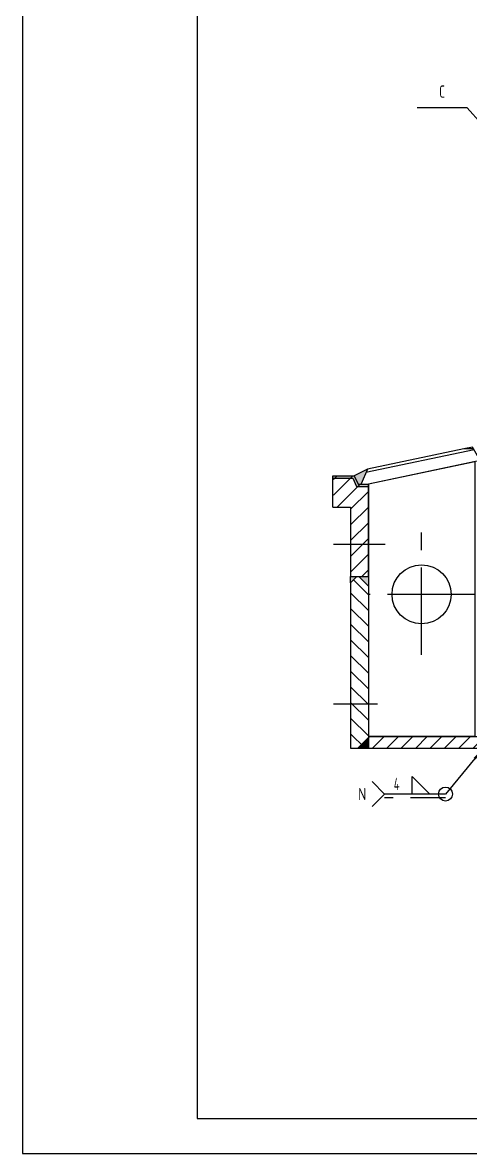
# Model space of a CAD drawing. Header units: millimetres. Extents: x 0 to 12600, y -344 to 8910.
# Drawn here: x 0 to 1924, y 0 to 4856 of the extents above; entities that cross this region are included whole.
import ezdxf
from ezdxf.enums import TextEntityAlignment as Align

# ---------------------------------------------------------------- set-up
doc = ezdxf.new("R2010")
doc.units = ezdxf.units.MM
doc.header["$LTSCALE"] = 300
doc.header["$MEASUREMENT"] = 0
doc.linetypes.add('F', pattern=[0.75, 0.5, -0.25])
doc.linetypes.add('G', pattern=[2, 1.25, -0.25, 0.25, -0.25])
for name, color, linetype in [('01', 7, 'Continuous'), ('02', 1, 'Continuous'), ('04', 2, 'F'), ('05', 4, 'G'), ('10', 1, 'Continuous'), ('11', 3, 'Continuous'), ('13', 3, 'Continuous')]:
    doc.layers.add(name, color=color, linetype=linetype)
doc.styles.get("Standard").update_dxf_attribs({"font": 'isocp', "width": 0.707, "bigfont": 'intecad.shx'})

# ---------------------------------------------------------------- blocks, each defined once
blk = doc.blocks.new('9')
at = {"layer": '01'}
for p, q in [((7837.6, 2480.7), (7855.6, 2535.7)), ((7896.6, 2544.7), (8319.6, 2544.7)), ((8319.6, 2544.7), (8359.6, 2487.7)), ((7837.6, 2480.7), (8328.6, 2480.7)), ((8359.6, 2487.7), (8328.6, 2480.7))]:
    blk.add_line(p, q, dxfattribs=at)
at = {"layer": '01', "color": 7, "linetype": 'Continuous'}
for p, q in [((7854.3, 2531.7), (8328.7, 2531.7)), ((7855.6, 2535.7), (7858.6, 2544.7)), ((7855.6, 2535.7), (7896.6, 2544.7)), ((7858.6, 2544.7), (7896.6, 2544.7))]:
    blk.add_line(p, q, dxfattribs=at)
blk = doc.blocks.new('30')
at = {"layer": '01'}
for p, q in [((-461.8, 2058.8), (-918.8, 1962.8)), ((-461.8, 2058.8), (-461.8, 879.8)), ((-918.8, 1962.8), (-918.8, 879.8)), ((-461.8, 879.8), (-918.8, 879.8))]:
    blk.add_line(p, q, dxfattribs=at)
blk.add_circle((-690.3, 1489.8), 127, dxfattribs=at)
at = {"layer": '05', "color": 4, "linetype": 'G'}
for p, q in [((-690.3, 1229.8), (-690.3, 1761.5)), ((-461.8, 1489.8), (-918.8, 1489.8))]:
    blk.add_line(p, q, dxfattribs=at)
blk = doc.blocks.new('*U91', base_point=(2440.9, 1070.6))
at = {"layer": '01'}
blk.add_lwpolyline([(2139.2, 953), (2214.2, 878), (2139.2, 878)], close=True, dxfattribs=at)
blk.add_circle((2281.7, 878), 30, dxfattribs=at)
at = {"layer": '02'}
blk.add_lwpolyline([(2440.9, 1070.6, 0, 12, 0), (2407.4, 1030.2, 12, 12, 0)], format="xyseb", dxfattribs=at)
for points in [[(2407.4, 1030.2), (2281.7, 878), (2019.2, 878)], [(1966.2, 931.1), (2019.2, 878), (1966.2, 825)]]:
    blk.add_lwpolyline(points, dxfattribs=at)
at = {"layer": '04'}
blk.add_line((2281.7, 862.3), (2019.2, 862.3), dxfattribs=at)
at = {"layer": '13', "width": 0.707}
blk.add_text('4', height=52.5, dxfattribs=at).set_placement((2059.7, 895.3))
at = {"layer": '13', "width": 1.010989}
blk.add_text('N', height=52.5, dxfattribs=at).set_placement((1906.7, 851.8), (1941.2, 851.8), align=Align.FIT)
blk = doc.blocks.new('*U164')
at = {"layer": '01'}
for points in [[(25, 292), (25, 5)], [(25, 5), (415, 5)]]:
    blk.add_lwpolyline(points, dxfattribs=at)
at = {"layer": '02'}
for points in [[(0, 297), (0, 0)], [(0, 0), (420, 0)]]:
    blk.add_lwpolyline(points, dxfattribs=at)

msp = doc.modelspace()

# ---------------------------------------------------------------- hatches: boundary and pattern name
at = {"layer": '02'}
h = msp.add_hatch(dxfattribs=at)
h.set_pattern_fill('ANSI31', color=256, scale=15, style=0)
h.set_pattern_definition([(45, (-10455.005, 3833.08), (-33.67596, 33.67596), [])])
h.paths.add_polyline_path([(1409.71053, 2775.88047), (1409.71053, 2477.78047), (1485.91053, 2477.78047), (1485.91053, 2874.78047), (1441.41053, 2874.78047), (1432.03231, 2909.78047), (1335.91053, 2909.78047), (1335.91053, 2775.88047)])
at = {"layer": '02', "linetype": 'Continuous'}
h = msp.add_hatch(color=1, dxfattribs=at)
h.paths.add_polyline_path([(1436.91053, 2477.78047), (1409.71053, 2477.78047), (1409.71053, 2450.58047)])
h.paths.add_polyline_path([(1444.91053, 2477.78047), (1485.91053, 2436.78047), (1485.91053, 2477.78047)])
at = {"layer": '02'}
h = msp.add_hatch(dxfattribs=at)
h.set_pattern_fill('ANSI31', color=256, scale=350, style=0)
h.set_pattern_definition([(45, (-252.655, 665.34), (-30.9359, 30.9359), [])])
h.paths.add_polyline_path([(2044.91053, 1790.98047), (1607.70795, 1790.98047), (1607.70795, 1740.98047), (2044.91053, 1740.98047)])
h.paths.add_polyline_path([(1607.70795, 1790.98047), (1485.91053, 1790.98047), (1485.91053, 1778.98047), (1485.91053, 1740.98047), (1607.70795, 1740.98047)])
h.paths.add_polyline_path([(2808.33787, 1790.98047), (2654.91053, 1790.98047), (2654.91053, 1740.98047), (2808.33787, 1740.98047)])
at = {"layer": '10'}
for points in [[(1441.41053, 2874.78047), (1425.08976, 2909.78047), (1481.89937, 2939.26512), (1454.41456, 2875.284), (1486.03929, 2874.78047)], [(1425.08976, 2909.78047), (1333.41053, 2909.78047), (1333.41053, 2899.78047), (1418.71906, 2899.78047), (1435.03983, 2864.78047), (1485.91053, 2864.78047), (1485.91053, 2874.78047), (1441.41053, 2874.78047)]]:
    msp.add_hatch(color=256, dxfattribs=at).paths.add_polyline_path(points)
h = msp.add_hatch(color=256, dxfattribs=at)
h.paths.add_polyline_path([(1485.91053, 1778.98047), (1485.91053, 1785.98047), (1455.69249, 1755.76243), (1459.19249, 1752.26243)])
h.paths.add_polyline_path([(1485.91053, 1778.98047), (1447.91053, 1740.98047), (1485.91053, 1740.98047)])
h.paths.add_polyline_path([(1459.19249, 1752.26243), (1455.69249, 1755.76243), (1440.91053, 1740.98047), (1447.91053, 1740.98047)])

# ---------------------------------------------------------------- linework, layer by layer
at = {"layer": '01', "color": 7, "linetype": 'Continuous'}
for p, q in [((1481.89937, 2939.26512), (1425.08976, 2909.78047)), ((1333.41053, 2909.78047), (1422.58976, 2909.78047)), ((1333.41053, 2775.88047), (1333.41053, 2909.78047)), ((1333.41053, 2775.88047), (1333.41053, 2909.78047)), ((1333.41053, 2775.88047), (1333.41053, 2909.78047)), ((1333.41053, 2909.78047), (1425.08976, 2909.78047)), ((1333.41053, 2899.78047), (1418.71906, 2899.78047)), ((1441.41053, 2874.78047), (1485.91053, 2874.78047)), ((1441.41053, 2874.78047), (1485.91053, 2874.78047)), ((1485.91053, 2477.78047), (1485.91053, 2874.78047)), ((1485.91053, 2477.78047), (1485.91053, 2874.78047)), ((1435.03983, 2864.78047), (1485.91053, 2864.78047)), ((1333.41053, 2775.88047), (1409.71053, 2775.88047)), ((1333.41053, 2775.88047), (1409.71053, 2775.88047)), ((1409.71053, 2775.88047), (1409.71053, 2477.78047)), ((1409.71053, 2775.88047), (1409.71053, 2477.78047)), ((1409.71053, 2477.78047), (1485.91053, 2477.78047)), ((1409.71053, 2477.78047), (1485.91053, 2477.78047)), ((1436.91053, 2477.78047), (1444.91053, 2477.78047)), ((1485.91053, 1790.98047), (2044.91053, 1790.98047)), ((1409.71053, 1740.98047), (2044.91053, 1740.98047))]:
    msp.add_line(p, q, dxfattribs=at)
at = {"layer": '01'}
for p, q in [((1418.71906, 2899.78047), (1435.03983, 2864.78047)), ((1425.08976, 2909.78047), (1441.41053, 2874.78047)), ((1409.71053, 2450.58047), (1409.71053, 1740.98047)), ((1485.91053, 2436.78047), (1485.91053, 1778.98047)), ((1485.91053, 1785.98047), (1440.91053, 1740.98047)), ((1447.91053, 1740.98047), (1485.91053, 1778.98047)), ((1485.91053, 1778.98047), (1485.91053, 1740.98047)), ((1409.71053, 1740.98047), (1447.91053, 1740.98047))]:
    msp.add_line(p, q, dxfattribs=at)
at = {"layer": '02'}
for p, q in [((1910.74463, 4490.32711), (1695.5471, 4490.32711)), ((2197.15616, 4168.47627), (1910.74463, 4490.32711))]:
    msp.add_line(p, q, dxfattribs=at)
at = {"layer": '02', "color": 1, "linetype": 'Continuous'}
for p, q in [((1409.71053, 2450.58047), (1409.71053, 2477.78047)), ((1436.91053, 2477.78047), (1409.71053, 2450.58047)), ((1444.91053, 2477.78047), (1485.91053, 2436.78047)), ((1485.91053, 2477.78047), (1485.91053, 2436.78047)), ((1485.91053, 2399.0636), (1422.05209, 2462.92204)), ((1485.91053, 2331.71168), (1409.71053, 2407.91168)), ((1485.91053, 2264.35976), (1409.71053, 2340.55976)), ((1485.91053, 2197.00783), (1409.71053, 2273.20783)), ((1485.91053, 2129.65591), (1409.71053, 2205.85591)), ((1485.91053, 2062.30399), (1409.71053, 2138.50399)), ((1485.91053, 1994.95207), (1409.71053, 2071.15207)), ((1485.91053, 1927.60015), (1409.71053, 2003.80015)), ((1485.91053, 1860.24823), (1409.71053, 1936.44823)), ((1485.91053, 1792.89631), (1409.71053, 1869.09631)), ((1470.27444, 1741.18047), (1409.71053, 1801.74439))]:
    msp.add_line(p, q, dxfattribs=at)
at = {"layer": '05', "color": 4, "linetype": 'G'}
for p, q in [((1335.91053, 2617.08047), (1558.37063, 2617.08047)), ((1335.91053, 1931.28047), (1524.48135, 1931.28047))]:
    msp.add_line(p, q, dxfattribs=at)

# ---------------------------------------------------------------- block references
at = {"layer": '01', "color": 7, "linetype": 'Continuous', "xscale": -1, "rotation": 11.81218285944239}
msp.add_blockref('9', (10146.22803, 2151.50806), dxfattribs=at)
at = {"layer": '01'}
for name, p in [('30', (2404.72777, 911.16405)), ('*U91', (1976.33892, 1735.98047))]:
    msp.add_blockref(name, p, dxfattribs=at)
at = {"layer": '02', "xscale": 30, "yscale": 30, "zscale": 30}
msp.add_blockref('*U164', (0, 0), dxfattribs=at)

# ---------------------------------------------------------------- texts
at = {"layer": '11', "color": 3, "linetype": 'Continuous', "insert": (1790.4478, 4586.49933), "char_height": 52.5, "width": 108.27, "attachment_point": 1}
msp.add_mtext('C', dxfattribs=at)

doc.saveas('drawing.dxf')
